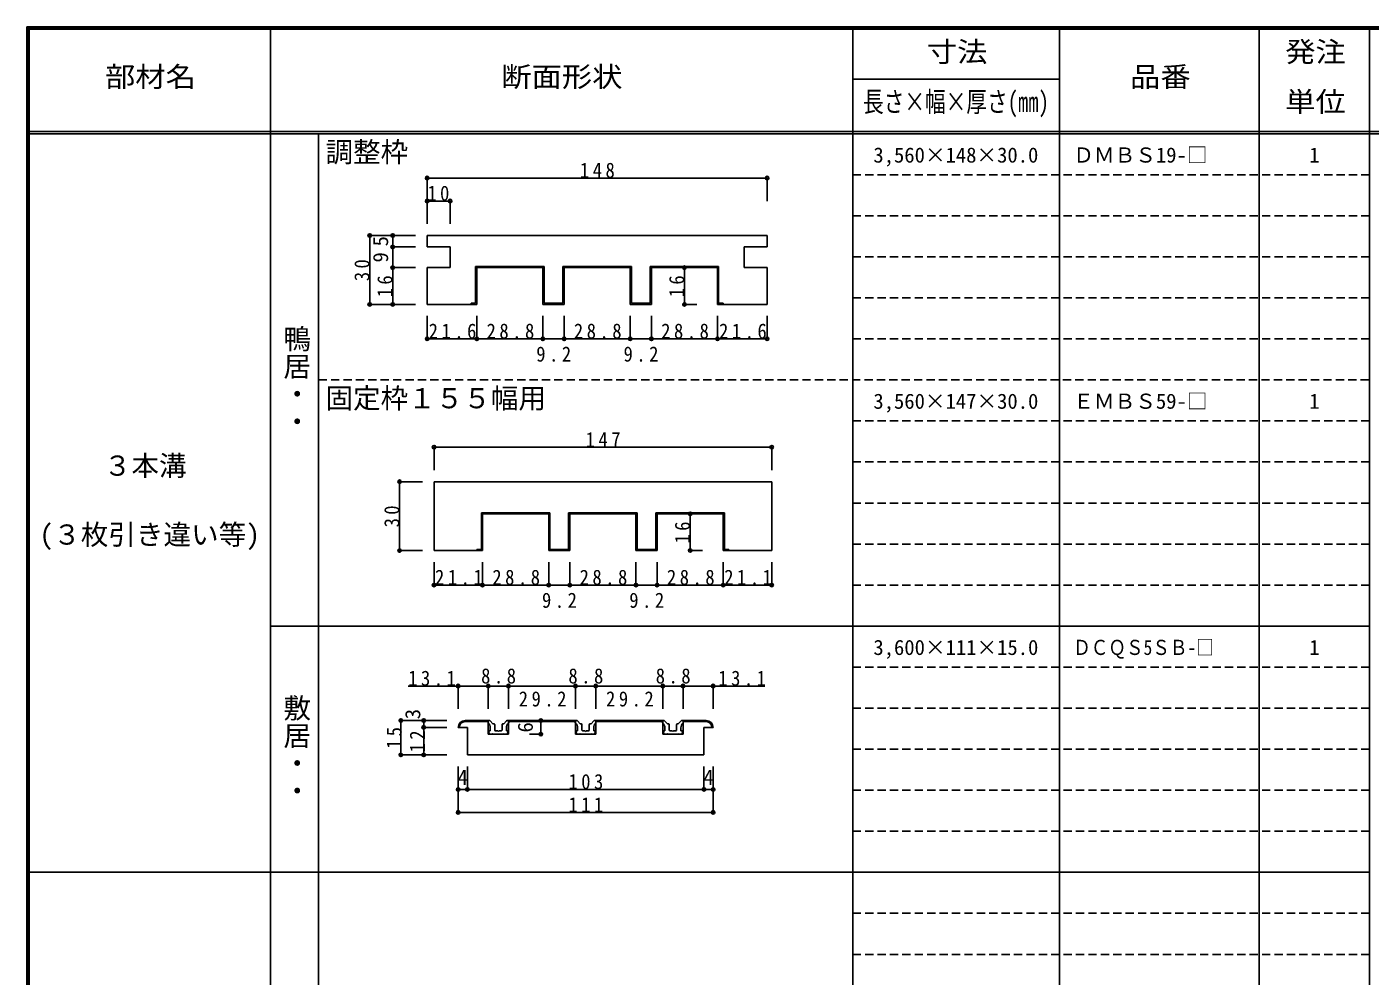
# Model space of a CAD drawing. Units: millimetres, scale not verified. Extents: x -600 to 570, y -431 to 418.
# Drawn here: x -600 to -15, y 4 to 418 of the extents above; entities that cross this region are included whole.
import ezdxf
from ezdxf.enums import TextEntityAlignment as Align

# ---------------------------------------------------------------- set-up
doc = ezdxf.new("R2010")
doc.units = ezdxf.units.MM
doc.header["$LTSCALE"] = 3
doc.header["$PDMODE"] = 32
doc.header["$PDSIZE"] = 1.5
doc.linetypes.add('DASHED1', pattern=[1.8, 1.2, -0.6])
for name, color, linetype in [('0-4', 3, 'Continuous'), ('0-7', 7, 'Continuous'), ('0-A', 7, 'Continuous'), ('0-B', 7, 'Continuous'), ('F-1', 7, 'DASHED1'), ('F-A', 7, 'Continuous')]:
    doc.layers.add(name, color=color, linetype=linetype)
doc.styles.add('@ＭＳ ゴシック', font='')
doc.styles.add('ＭＳ ゴシック', font='')
doc.styles.get('@ＭＳ ゴシック').set_extended_font_data('@MS Gothic')
doc.styles.get('ＭＳ ゴシック').set_extended_font_data('MS Gothic')

msp = doc.modelspace()

# ---------------------------------------------------------------- linework, layer by layer
at = {"layer": '0-4'}
for p, q in [((-425.75, 326.714), (-425.75, 321.714)), ((-277.75, 326.714), (-425.75, 326.714)), ((-415.75, 321.714), (-425.75, 321.714)), ((-415.75, 321.714), (-415.75, 312.714)), ((-287.75, 321.714), (-277.75, 321.714)), ((-287.75, 321.714), (-287.75, 312.714)), ((-277.75, 321.714), (-277.75, 326.714)), ((-425.75, 312.714), (-425.75, 296.714)), ((-415.75, 312.714), (-425.75, 312.714)), ((-404.65, 313.214), (-374.85, 313.214)), ((-404.65, 313.214), (-404.65, 297.214)), ((-404.15, 312.714), (-404.15, 296.714)), ((-404.15, 312.714), (-375.35, 312.714)), ((-375.35, 312.714), (-375.35, 296.714)), ((-374.85, 313.214), (-374.85, 297.214)), ((-366.65, 313.214), (-366.65, 297.214)), ((-366.65, 313.214), (-336.85, 313.214)), ((-366.15, 312.714), (-366.15, 296.714)), ((-366.15, 312.714), (-337.35, 312.714)), ((-337.35, 296.714), (-337.35, 312.714)), ((-336.85, 297.214), (-336.85, 313.214)), ((-328.65, 313.214), (-298.85, 313.214)), ((-328.65, 297.214), (-328.65, 313.214)), ((-328.15, 296.714), (-328.15, 312.714)), ((-328.15, 312.714), (-299.35, 312.714)), ((-299.35, 296.714), (-299.35, 312.714)), ((-298.85, 297.214), (-298.85, 313.214)), ((-287.75, 312.714), (-277.75, 312.714)), ((-277.75, 296.714), (-277.75, 312.714)), ((-425.75, 296.714), (-404.15, 296.714)), ((-406.65, 297.214), (-406.65, 296.714)), ((-406.65, 297.214), (-404.65, 297.214)), ((-375.35, 296.714), (-366.15, 296.714)), ((-374.85, 297.214), (-366.65, 297.214)), ((-337.35, 296.714), (-328.15, 296.714)), ((-336.85, 297.214), (-328.65, 297.214)), ((-299.35, 296.714), (-277.75, 296.714)), ((-298.85, 297.214), (-296.85, 297.214)), ((-296.85, 296.714), (-296.85, 297.214)), ((-422.75, 219.571), (-422.75, 189.571)), ((-275.75, 219.571), (-422.75, 219.571)), ((-275.75, 189.571), (-275.75, 219.571)), ((-402.15, 206.071), (-402.15, 190.071)), ((-402.15, 206.071), (-372.35, 206.071)), ((-401.65, 205.571), (-401.65, 189.571)), ((-401.65, 205.571), (-372.85, 205.571)), ((-372.85, 205.571), (-372.85, 189.571)), ((-372.35, 206.071), (-372.35, 190.071)), ((-364.15, 206.071), (-334.35, 206.071)), ((-364.15, 206.071), (-364.15, 190.071)), ((-363.65, 205.571), (-363.65, 189.571)), ((-363.65, 205.571), (-334.85, 205.571)), ((-334.85, 189.571), (-334.85, 205.571)), ((-334.35, 190.071), (-334.35, 206.071)), ((-326.15, 206.071), (-296.35, 206.071)), ((-326.15, 190.071), (-326.15, 206.071)), ((-325.65, 189.571), (-325.65, 205.571)), ((-325.65, 205.571), (-296.85, 205.571)), ((-296.85, 189.571), (-296.85, 205.571)), ((-296.35, 190.071), (-296.35, 206.071)), ((-422.75, 189.571), (-401.65, 189.571)), ((-404.15, 190.071), (-404.15, 189.571)), ((-404.15, 190.071), (-402.15, 190.071)), ((-372.85, 189.571), (-363.65, 189.571)), ((-372.35, 190.071), (-364.15, 190.071)), ((-334.85, 189.571), (-325.65, 189.571)), ((-334.35, 190.071), (-326.15, 190.071)), ((-296.85, 189.571), (-275.75, 189.571)), ((-296.35, 190.071), (-294.35, 190.071)), ((-294.35, 189.571), (-294.35, 190.071)), ((-408.25, 112.643), (-412.25, 112.643)), ((-409.25, 115.643), (-399.15, 115.643)), ((-409.25, 115.143), (-399.15, 115.143)), ((-408.25, 100.643), (-408.25, 112.643)), ((-399.15, 109.643), (-399.15, 115.643)), ((-399.15, 115.202), (-399.15, 109.643)), ((-390.35, 115.643), (-361.15, 115.643)), ((-390.35, 109.643), (-390.35, 115.643)), ((-390.35, 109.643), (-390.35, 115.202)), ((-390.35, 115.143), (-361.15, 115.143)), ((-361.15, 109.643), (-361.15, 115.643)), ((-361.15, 109.643), (-361.15, 115.143)), ((-352.35, 109.643), (-352.35, 115.643)), ((-323.15, 115.643), (-352.35, 115.643)), ((-352.35, 109.643), (-352.35, 115.143)), ((-323.15, 115.143), (-352.35, 115.143)), ((-323.15, 109.643), (-323.15, 115.643)), ((-323.15, 115.202), (-323.15, 109.643)), ((-304.25, 115.643), (-314.35, 115.643)), ((-314.35, 109.643), (-314.35, 115.643)), ((-314.35, 109.643), (-314.35, 115.202)), ((-304.25, 115.143), (-314.35, 115.143)), ((-301.25, 112.643), (-305.25, 112.643)), ((-305.25, 100.643), (-305.25, 112.643)), ((-399.15, 109.643), (-390.35, 109.643)), ((-361.15, 109.643), (-352.35, 109.643)), ((-323.15, 109.643), (-314.35, 109.643)), ((-305.25, 100.643), (-408.25, 100.643))]:
    msp.add_line(p, q, dxfattribs=at)
for centre, radius, start, end in [((-409.25, 112.643), 3, 90, 180), ((-409.25, 112.643), 2.5, 90, 180), ((-304.25, 112.643), 3, 0, 90), ((-304.25, 112.643), 2.5, 0, 90)]:
    msp.add_arc(centre, radius, start, end, dxfattribs=at)
at = {"layer": '0-7'}
for p, q in [((-398.25, 111.143), (-398.85, 111.143)), ((-397.088, 114.231), (-398.354, 115.496)), ((-398.25, 111.143), (-398.25, 112.407)), ((-396.876, 114.143), (-396.55, 114.143)), ((-396.35, 111.443), (-396.35, 113.943)), ((-396.05, 111.143), (-395.05, 111.143)), ((-395.05, 111.143), (-394.75, 110.843)), ((-394.75, 110.843), (-394.45, 111.143)), ((-394.45, 111.143), (-393.45, 111.143)), ((-393.15, 111.443), (-393.15, 113.943)), ((-392.624, 114.143), (-392.95, 114.143)), ((-392.412, 114.231), (-391.147, 115.496)), ((-391.25, 111.143), (-391.25, 112.407)), ((-391.25, 111.143), (-390.65, 111.143)), ((-390.25, 115.643), (-390.793, 115.643)), ((-390.25, 114.643), (-390.25, 115.643)), ((-360.25, 111.143), (-360.85, 111.143)), ((-359.088, 114.231), (-360.354, 115.496)), ((-360.25, 111.143), (-360.25, 112.407)), ((-358.876, 114.143), (-358.55, 114.143)), ((-358.35, 111.443), (-358.35, 113.943)), ((-358.05, 111.143), (-357.05, 111.143)), ((-357.05, 111.143), (-356.75, 110.843)), ((-356.75, 110.843), (-356.45, 111.143)), ((-356.45, 111.143), (-355.45, 111.143)), ((-355.15, 111.443), (-355.15, 113.943)), ((-354.624, 114.143), (-354.95, 114.143)), ((-354.412, 114.231), (-353.147, 115.496)), ((-353.25, 111.143), (-353.25, 112.407)), ((-353.25, 111.143), (-352.65, 111.143)), ((-352.25, 115.643), (-352.793, 115.643)), ((-352.25, 114.643), (-352.25, 115.643)), ((-322.25, 111.143), (-322.85, 111.143)), ((-321.088, 114.231), (-322.354, 115.496)), ((-322.25, 111.143), (-322.25, 112.407)), ((-320.876, 114.143), (-320.55, 114.143)), ((-320.35, 111.443), (-320.35, 113.943)), ((-320.05, 111.143), (-319.05, 111.143)), ((-319.05, 111.143), (-318.75, 110.843)), ((-318.75, 110.843), (-318.45, 111.143)), ((-318.45, 111.143), (-317.45, 111.143)), ((-317.15, 111.443), (-317.15, 113.943)), ((-316.624, 114.143), (-316.95, 114.143)), ((-316.412, 114.231), (-315.147, 115.496)), ((-315.25, 111.143), (-315.25, 112.407)), ((-315.25, 111.143), (-314.65, 111.143)), ((-314.25, 115.643), (-314.793, 115.643)), ((-314.25, 114.643), (-314.25, 115.643)), ((-392.45, 109.643), (-397.05, 109.643)), ((-392.25, 109.843), (-392.45, 109.643)), ((-392.05, 109.643), (-392.25, 109.843)), ((-392.05, 109.643), (-390.95, 109.643)), ((-390.95, 109.643), (-390.464, 110.869)), ((-354.45, 109.643), (-359.05, 109.643)), ((-354.25, 109.843), (-354.45, 109.643)), ((-354.05, 109.643), (-354.25, 109.843)), ((-354.05, 109.643), (-352.95, 109.643)), ((-352.95, 109.643), (-352.464, 110.869)), ((-316.45, 109.643), (-321.05, 109.643)), ((-316.25, 109.843), (-316.45, 109.643)), ((-316.05, 109.643), (-316.25, 109.843)), ((-316.05, 109.643), (-314.95, 109.643)), ((-314.95, 109.643), (-314.464, 110.869))]:
    msp.add_line(p, q, dxfattribs=at)
for points in [[(-399.25, 114.643), (-399.25, 115.643), (-398.707, 115.643)], [(-361.25, 114.643), (-361.25, 115.643), (-360.707, 115.643)], [(-323.25, 114.643), (-323.25, 115.643), (-322.707, 115.643)], [(-397.45, 109.643), (-398.55, 109.643), (-399.036, 110.869)], [(-397.45, 109.643), (-397.25, 109.843), (-397.05, 109.643)], [(-359.45, 109.643), (-360.55, 109.643), (-361.036, 110.869)], [(-359.45, 109.643), (-359.25, 109.843), (-359.05, 109.643)], [(-321.45, 109.643), (-322.55, 109.643), (-323.036, 110.869)], [(-321.45, 109.643), (-321.25, 109.843), (-321.05, 109.643)]]:
    msp.add_lwpolyline(points, dxfattribs=at)
for centre, radius, start, end in [((-401.25, 112.407), 3, 0, 48.19), ((-398.85, 110.943), 0.2, 90, 201.616), ((-398.707, 115.143), 0.5, 45, 90), ((-396.876, 114.443), 0.3, 225, 270), ((-396.55, 113.943), 0.2, 0, 90), ((-396.05, 111.443), 0.3, 180, 270), ((-393.45, 111.443), 0.3, 270, 0), ((-392.95, 113.943), 0.2, 90, 180), ((-392.624, 114.443), 0.3, 270, 315), ((-388.25, 112.407), 3, 131.81, 180), ((-390.793, 115.143), 0.5, 90, 135), ((-390.65, 110.943), 0.2, 338.384, 90), ((-363.25, 112.407), 3, 0, 48.19), ((-360.85, 110.943), 0.2, 90, 201.616), ((-360.707, 115.143), 0.5, 45, 90), ((-358.876, 114.443), 0.3, 225, 270), ((-358.55, 113.943), 0.2, 0, 90), ((-358.05, 111.443), 0.3, 180, 270), ((-355.45, 111.443), 0.3, 270, 0), ((-354.95, 113.943), 0.2, 90, 180), ((-354.624, 114.443), 0.3, 270, 315), ((-350.25, 112.407), 3, 131.81, 180), ((-352.793, 115.143), 0.5, 90, 135), ((-352.65, 110.943), 0.2, 338.384, 90), ((-325.25, 112.407), 3, 0, 48.19), ((-322.85, 110.943), 0.2, 90, 201.616), ((-322.707, 115.143), 0.5, 45, 90), ((-320.876, 114.443), 0.3, 225, 270), ((-320.55, 113.943), 0.2, 0, 90), ((-320.05, 111.443), 0.3, 180, 270), ((-317.45, 111.443), 0.3, 270, 0), ((-316.95, 113.943), 0.2, 90, 180), ((-316.624, 114.443), 0.3, 270, 315), ((-312.25, 112.407), 3, 131.81, 180), ((-314.793, 115.143), 0.5, 90, 135), ((-314.65, 110.943), 0.2, 338.384, 90)]:
    msp.add_arc(centre, radius, start, end, dxfattribs=at)
at = {"layer": '0-B', "color": 4}
for p, q in [((-425.75, 351.714), (-277.75, 351.714)), ((-425.75, 351.714), (-425.75, 341.714)), ((-277.75, 351.714), (-277.75, 341.714)), ((-425.75, 341.714), (-425.75, 331.714)), ((-425.75, 341.714), (-415.75, 341.714)), ((-415.75, 341.714), (-415.75, 331.714)), ((-450.75, 326.714), (-430.75, 326.714)), ((-450.75, 326.714), (-450.75, 296.714)), ((-440.75, 326.714), (-440.75, 321.714)), ((-440.75, 321.714), (-440.75, 312.714)), ((-440.75, 321.714), (-430.75, 321.714)), ((-440.75, 312.714), (-440.75, 296.714)), ((-440.75, 312.714), (-430.75, 312.714)), ((-313.75, 312.714), (-308.35, 312.714)), ((-313.75, 312.714), (-313.75, 296.714)), ((-450.75, 296.714), (-430.75, 296.714)), ((-313.75, 296.714), (-308.35, 296.714)), ((-425.75, 281.714), (-425.75, 291.714)), ((-404.15, 281.714), (-404.15, 291.714)), ((-375.35, 281.714), (-375.35, 291.714)), ((-366.15, 281.714), (-366.15, 291.714)), ((-337.35, 281.714), (-337.35, 291.714)), ((-328.15, 281.714), (-328.15, 291.714)), ((-299.35, 281.714), (-299.35, 291.714)), ((-277.75, 281.714), (-277.75, 291.714)), ((-425.75, 281.714), (-404.15, 281.714)), ((-404.15, 281.714), (-375.35, 281.714)), ((-375.35, 281.714), (-366.15, 281.714)), ((-366.15, 281.714), (-337.35, 281.714)), ((-337.35, 281.714), (-328.15, 281.714)), ((-328.15, 281.714), (-299.35, 281.714)), ((-299.35, 281.714), (-277.75, 281.714)), ((-422.75, 234.571), (-275.75, 234.571)), ((-422.75, 234.571), (-422.75, 224.571)), ((-275.75, 234.571), (-275.75, 224.571)), ((-437.75, 219.571), (-427.75, 219.571)), ((-437.75, 189.571), (-437.75, 219.571)), ((-311.25, 205.571), (-305.85, 205.571)), ((-311.25, 205.571), (-311.25, 189.571)), ((-437.75, 189.571), (-427.75, 189.571)), ((-311.25, 189.571), (-305.85, 189.571)), ((-422.75, 174.571), (-422.75, 184.571)), ((-401.65, 174.571), (-401.65, 184.571)), ((-372.85, 174.571), (-372.85, 184.571)), ((-363.65, 174.571), (-363.65, 184.571)), ((-334.85, 174.571), (-334.85, 184.571)), ((-325.65, 174.571), (-325.65, 184.571)), ((-296.85, 174.571), (-296.85, 184.571)), ((-275.75, 174.571), (-275.75, 184.571)), ((-422.75, 174.571), (-401.65, 174.571)), ((-401.65, 174.571), (-372.85, 174.571)), ((-372.85, 174.571), (-363.65, 174.571)), ((-363.65, 174.571), (-334.85, 174.571)), ((-334.85, 174.571), (-325.65, 174.571)), ((-325.65, 174.571), (-296.85, 174.571)), ((-296.85, 174.571), (-275.75, 174.571)), ((-434.023, 130.643), (-399.15, 130.643)), ((-412.25, 130.643), (-412.25, 120.643)), ((-399.15, 130.643), (-390.35, 130.643)), ((-399.15, 130.643), (-399.15, 120.643)), ((-390.35, 130.643), (-361.15, 130.643)), ((-390.35, 130.643), (-390.35, 120.643)), ((-361.15, 130.643), (-352.35, 130.643)), ((-361.15, 130.643), (-361.15, 120.643)), ((-352.35, 130.643), (-323.15, 130.643)), ((-352.35, 130.643), (-352.35, 120.643)), ((-323.15, 130.643), (-314.35, 130.643)), ((-323.15, 130.643), (-323.15, 120.643)), ((-314.35, 130.643), (-278.754, 130.643)), ((-314.35, 130.643), (-314.35, 120.643)), ((-301.25, 130.643), (-301.25, 120.643)), ((-437.25, 115.643), (-417.25, 115.643)), ((-437.25, 100.643), (-437.25, 115.643)), ((-427.25, 112.643), (-427.25, 115.643)), ((-427.25, 112.643), (-417.25, 112.643)), ((-427.25, 100.643), (-427.25, 112.643)), ((-376.25, 115.643), (-381.25, 115.643)), ((-376.25, 115.643), (-376.25, 109.643)), ((-376.25, 109.643), (-381.25, 109.643)), ((-437.25, 100.643), (-417.25, 100.643)), ((-412.25, 75.643), (-412.25, 95.643)), ((-408.25, 85.643), (-408.25, 95.643)), ((-305.25, 85.643), (-305.25, 95.643)), ((-301.25, 75.643), (-301.25, 95.643)), ((-412.25, 85.643), (-408.25, 85.643)), ((-408.25, 85.643), (-305.25, 85.643)), ((-305.25, 85.643), (-301.25, 85.643)), ((-412.25, 75.643), (-301.25, 75.643))]:
    msp.add_line(p, q, dxfattribs=at)
at = {"layer": '0-B'}
for p in [(-425.75, 351.714), (-277.75, 351.714), (-425.75, 341.714), (-415.75, 341.714), (-450.75, 326.714), (-440.75, 326.714), (-440.75, 321.714), (-440.75, 312.714), (-313.75, 312.714), (-450.75, 296.714), (-440.75, 296.714), (-313.75, 296.714), (-425.75, 281.714), (-404.15, 281.714), (-375.35, 281.714), (-366.15, 281.714), (-337.35, 281.714), (-328.15, 281.714), (-299.35, 281.714), (-277.75, 281.714), (-422.75, 234.571), (-275.75, 234.571), (-437.75, 219.571), (-311.25, 205.571), (-437.75, 189.571), (-311.25, 189.571), (-422.75, 174.571), (-401.65, 174.571), (-372.85, 174.571), (-363.65, 174.571), (-334.85, 174.571), (-325.65, 174.571), (-296.85, 174.571), (-275.75, 174.571), (-412.25, 130.643), (-399.15, 130.643), (-390.35, 130.643), (-361.15, 130.643), (-352.35, 130.643), (-323.15, 130.643), (-314.35, 130.643), (-301.25, 130.643), (-437.25, 115.643), (-427.25, 115.643), (-427.25, 112.643), (-376.25, 115.643), (-376.25, 109.643), (-437.25, 100.643), (-427.25, 100.643), (-412.25, 85.643), (-408.25, 85.643), (-305.25, 85.643), (-301.25, 85.643), (-412.25, 75.643), (-301.25, 75.643)]:
    msp.add_point(p, dxfattribs=at)
at = {"layer": 'F-1', "color": 6, "linetype": 'Continuous'}
for p, q in [((-600, 417.5), (-600, -420.5)), ((-600, 417.5), (570, 417.5)), ((-600, 417), (570, 417)), ((-600, 416.5), (570, 416.5)), ((-599.5, 417.5), (-599.5, -420.5)), ((-599, 417.5), (-599, -420.5)), ((-15.5, 417.505), (-15.5, -379.5)), ((570, 372), (-600, 372)), ((570, 371), (-600, 371))]:
    msp.add_line(p, q, dxfattribs=at)
at = {"layer": 'F-1', "linetype": 'Continuous'}
for p, q in [((-494, 417.5), (-494, -379)), ((-240.5, 417.505), (-240.5, -379.5)), ((-150.5, 417.505), (-150.5, -379.5)), ((-63.5, 417.505), (-63.5, -379.5)), ((-240.5, 394.75), (-150.5, 394.75)), ((-473, 371), (-473, -379)), ((-494, 156.714), (-15.5, 156.714)), ((-599, 49.571), (-15.5, 49.571))]:
    msp.add_line(p, q, dxfattribs=at)
at = {"layer": 'F-1'}
for p, q in [((-240.5, 353.143), (-15.5, 353.143)), ((-240.5, 335.286), (-15.5, 335.286)), ((-240.5, 317.429), (-15.5, 317.429)), ((-240.5, 299.571), (-15.5, 299.571)), ((-240.5, 281.714), (-15.5, 281.714)), ((-473, 263.857), (-15.5, 263.857)), ((-240.5, 246), (-15.5, 246)), ((-240.5, 228.143), (-15.5, 228.143)), ((-240.5, 210.286), (-15.5, 210.286)), ((-240.5, 192.429), (-15.5, 192.429)), ((-240.5, 174.571), (-15.5, 174.571)), ((-240.5, 138.857), (-15.5, 138.857)), ((-240.5, 121), (-15.5, 121)), ((-240.5, 103.143), (-15.5, 103.143)), ((-240.5, 85.286), (-15.5, 85.286)), ((-240.5, 67.429), (-15.5, 67.429)), ((-240.5, 31.714), (-15.5, 31.714)), ((-240.5, 13.857), (-15.5, 13.857))]:
    msp.add_line(p, q, dxfattribs=at)

# ---------------------------------------------------------------- texts
at = {"layer": '0-A', "style": 'ＭＳ ゴシック'}
for s, height, p in [('調整枠', 8.798, (-470, 356)), ('3,560×148×30.0', 6.598, (-231.5, 356.455)), ('ＤＭＢＳ19-□', 6.598, (-144.5, 356.455)), ('1', 6.598, (-41.75, 356.455)), ('固定枠１５５幅用', 8.798, (-470, 248.857)), ('3,560×147×30.0', 6.598, (-231.5, 249.313)), ('ＥＭＢＳ59-□', 6.598, (-144.5, 249.313)), ('1', 6.598, (-41.75, 249.313)), ('３本溝', 8.798, (-566.5, 219.512)), ('(３枚引き違い等)', 8.798, (-594.5, 189.512)), ('3,600×111×15.0', 6.598, (-231.5, 142.17)), ('1', 6.598, (-41.75, 142.17))]:
    msp.add_text(s, height=height, dxfattribs=at).set_placement(p, align=Align.BOTTOM_LEFT)
at = {"layer": '0-A', "style": '@ＭＳ ゴシック'}
for s, p in [('鴨居・・', (-489.5, 287.857)), ('敷居・・', (-489.5, 127.143))]:
    msp.add_text(s, height=8.798, rotation=270, dxfattribs=at).set_placement(p, align=Align.BOTTOM_LEFT)
at = {"layer": '0-A', "style": 'ＭＳ ゴシック', "width": 0.85}
msp.add_text('ＤＣＱＳ5ＳＢ-□', height=6.598, dxfattribs=at).set_placement((-144.5, 142.17), align=Align.BOTTOM_LEFT)
at = {"layer": '0-B', "style": 'ＭＳ ゴシック'}
for s, p in [('5', (-440.75, 321.964)), ('9', (-440.75, 314.964)), ('3', (-426.75, 116.179)), ('6', (-377.75, 110.393))]:
    msp.add_text(s, height=6.598, rotation=90, dxfattribs=at).set_placement(p, align=Align.BOTTOM_LEFT)
for p in [(-412.5, 85.643), (-305.5, 85.643)]:
    msp.add_text('4', height=6.598, dxfattribs=at).set_placement(p, align=Align.BOTTOM_LEFT)
at = {"layer": '0-B', "char_height": 6.598, "attachment_point": 7, "style": 'ＭＳ ゴシック'}
for s, insert in [('\\T1.38;\\W0.9;148', (-359.25, 351.714)), ('\\T1.36;\\W0.9;10', (-425.625, 341.714)), ('\\T1.38;\\W0.9;21.6', (-425.075, 281.714)), ('\\T1.38;\\W0.9;28.8', (-399.875, 281.714)), ('\\T1.38;\\W0.9;28.8', (-361.875, 281.714)), ('\\T1.38;\\W0.9;28.8', (-323.875, 281.714)), ('\\T1.38;\\W0.9;21.6', (-298.675, 281.714)), ('\\T1.38;\\W0.9;9.2', (-378.25, 271.714)), ('\\T1.38;\\W0.9;9.2', (-340.25, 271.714)), ('\\T1.38;\\W0.9;147', (-356.75, 234.571)), ('\\T1.38;\\W0.9;21.1', (-422.325, 174.571)), ('\\T1.38;\\W0.9;28.8', (-397.375, 174.571)), ('\\T1.38;\\W0.9;28.8', (-359.375, 174.571)), ('\\T1.38;\\W0.9;28.8', (-321.375, 174.571)), ('\\T1.38;\\W0.9;21.1', (-296.425, 174.571)), ('\\T1.38;\\W0.9;9.2', (-375.75, 164.571)), ('\\T1.38;\\W0.9;9.2', (-337.75, 164.571)), ('\\T1.38;\\W0.9;13.1', (-434.023, 130.643)), ('\\T1.38;\\W0.9;8.8', (-402.25, 131.643)), ('\\T1.38;\\W0.9;8.8', (-364.25, 131.643)), ('\\T1.38;\\W0.9;8.8', (-326.25, 131.643)), ('\\T1.38;\\W0.9;13.1', (-299.004, 130.643)), ('\\T1.38;\\W0.9;29.2', (-385.875, 121.643)), ('\\T1.38;\\W0.9;29.2', (-347.875, 121.643)), ('\\T1.38;\\W0.9;103', (-364.25, 85.643)), ('\\T1.38;\\W0.9;111', (-364.25, 75.643))]:
    msp.add_mtext(s, dxfattribs=dict(at, insert=insert))
at = {"layer": '0-B', "char_height": 6.598, "attachment_point": 7, "rotation": 90, "style": 'ＭＳ ゴシック'}
for s, insert in [('\\T1.36;\\W0.9;30', (-450.75, 306.839)), ('\\T1.36;\\W0.9;16', (-440.75, 299.839)), ('\\T1.36;\\W0.9;16', (-313.75, 299.839)), ('\\T1.36;\\W0.9;30', (-437.75, 199.696)), ('\\T1.36;\\W0.9;16', (-311.25, 192.696)), ('\\T1.36;\\W0.9;15', (-436.75, 103.268)), ('\\T1.36;\\W0.9;12', (-426.75, 101.768))]:
    msp.add_mtext(s, dxfattribs=dict(at, insert=insert))
at = {"layer": 'F-1', "style": 'ＭＳ ゴシック'}
for s, width, p in [('寸法', 1.1, (-208.25, 399.625)), ('発注', 1.1, (-52.25, 399.625)), ('品番', 1.1, (-119.75, 388.75)), ('長さ×幅×厚さ(㎜)', 0.75, (-236, 377.875)), ('単位', 1.1, (-52.25, 377.875))]:
    msp.add_text(s, height=8.798, dxfattribs=dict(at, width=width)).set_placement(p, align=Align.BOTTOM_LEFT)
at = {"layer": 'F-A', "style": 'ＭＳ ゴシック', "width": 1.1}
for s, p in [('部材名', (-566, 388.75)), ('断面形状', (-393.5, 388.75))]:
    msp.add_text(s, height=8.798, dxfattribs=at).set_placement(p, align=Align.BOTTOM_LEFT)

doc.saveas('drawing.dxf')
